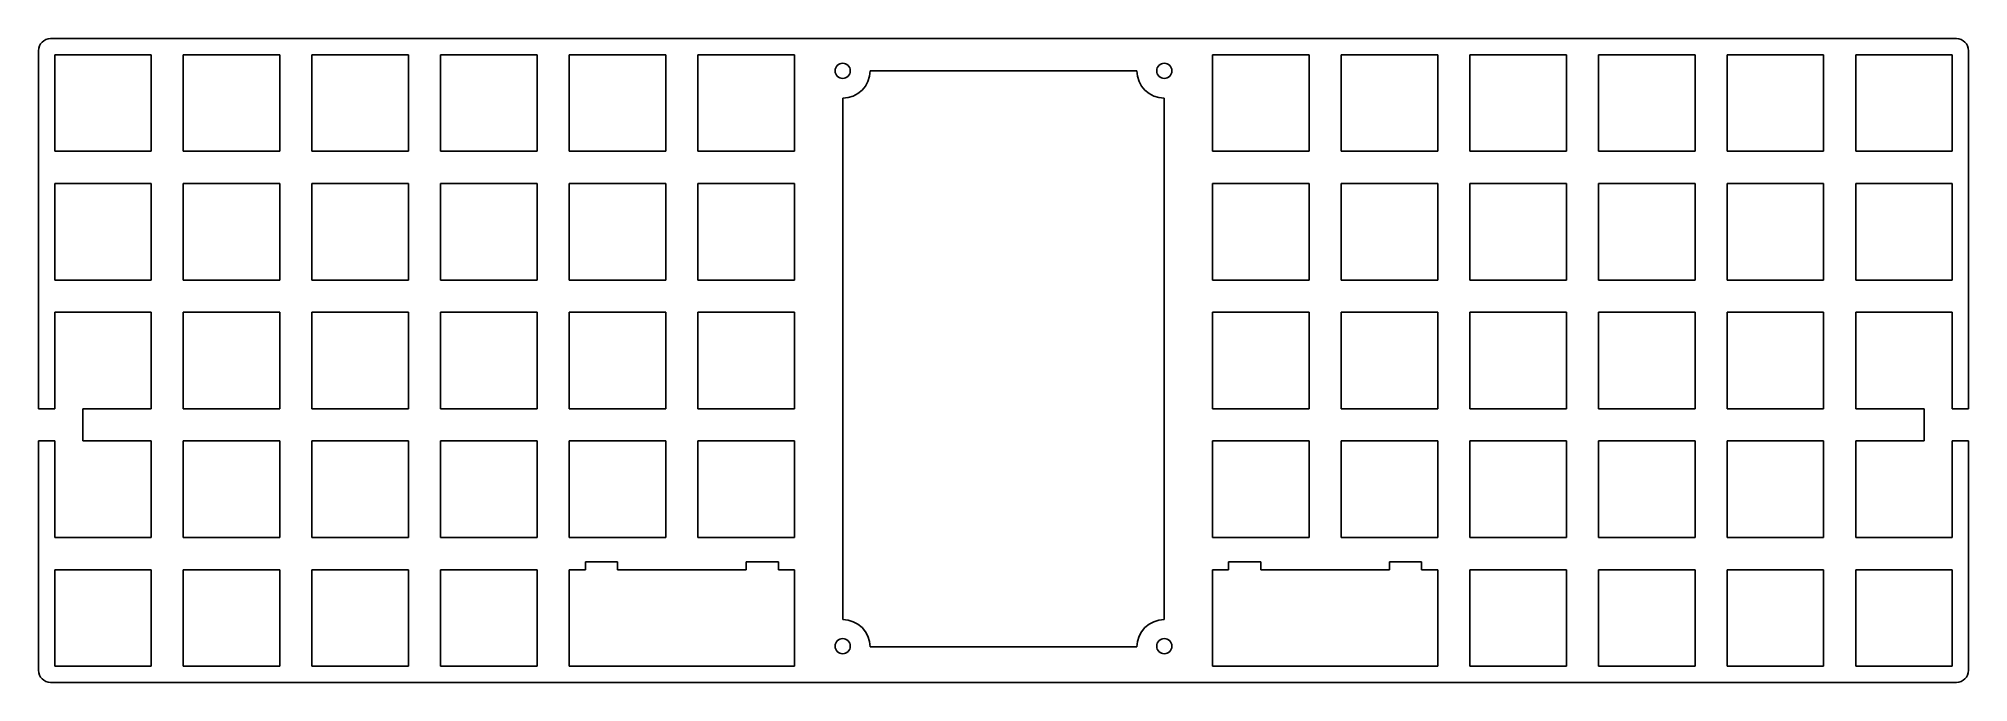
# Model space of a CAD drawing. Extents: x -11 to 275, y -135 to -40.
import ezdxf

# ---------------------------------------------------------------- set-up
doc = ezdxf.new("R2010")
doc.units = 0
doc.layers.add('BLACK', color=7, linetype='CONTINUOUS')

msp = doc.modelspace()

# ---------------------------------------------------------------- linework, layer by layer
at = {"layer": 'BLACK', "linetype": 'CONTINUOUS'}
for p, q in [((273.249, -39.7669), (-8.92987, -39.7669)), ((-10.7158, -41.5529), (-10.7158, -94.5357)), ((5.95312, -42.1481), (-8.33437, -42.1481)), ((-8.33437, -42.1481), (-8.33437, -56.4356)), ((5.95312, -56.4356), (5.95312, -42.1481)), ((25.0031, -42.1481), (10.7156, -42.1481)), ((10.7156, -42.1481), (10.7156, -56.4356)), ((25.0031, -56.4356), (25.0031, -42.1481)), ((44.0531, -42.1481), (29.7656, -42.1481)), ((29.7656, -42.1481), (29.7656, -56.4356)), ((44.0531, -56.4356), (44.0531, -42.1481)), ((48.8156, -56.4356), (48.8156, -42.1481)), ((48.8156, -42.1481), (63.1031, -42.1481)), ((63.1031, -42.1481), (63.1031, -56.4356)), ((67.8656, -56.4356), (67.8656, -42.1481)), ((67.8656, -42.1481), (82.1531, -42.1481)), ((82.1531, -42.1481), (82.1531, -56.4356)), ((101.203, -42.1481), (86.9156, -42.1481)), ((86.9156, -42.1481), (86.9156, -56.4356)), ((101.203, -56.4356), (101.203, -42.1481)), ((163.116, -56.4356), (163.116, -42.1481)), ((163.116, -42.1481), (177.403, -42.1481)), ((177.403, -42.1481), (177.403, -56.4356)), ((196.453, -42.1481), (182.166, -42.1481)), ((182.166, -42.1481), (182.166, -56.4356)), ((196.453, -56.4356), (196.453, -42.1481)), ((215.503, -42.1481), (201.216, -42.1481)), ((201.216, -42.1481), (201.216, -56.4356)), ((215.503, -56.4356), (215.503, -42.1481)), ((220.266, -56.4356), (220.266, -42.1481)), ((220.266, -42.1481), (234.553, -42.1481)), ((234.553, -42.1481), (234.553, -56.4356)), ((239.316, -56.4356), (239.316, -42.1481)), ((239.316, -42.1481), (253.603, -42.1481)), ((253.603, -42.1481), (253.603, -56.4356)), ((258.366, -56.4356), (258.366, -42.1481)), ((258.366, -42.1481), (272.653, -42.1481)), ((272.653, -42.1481), (272.653, -56.4356)), ((275.035, -41.5529), (275.035, -94.5357)), ((151.924, -44.5294), (112.395, -44.5294)), ((108.347, -125.73), (108.347, -48.5775)), ((155.972, -48.5775), (155.972, -125.73)), ((-8.33437, -56.4356), (5.95312, -56.4356)), ((10.7156, -56.4356), (25.0031, -56.4356)), ((29.7656, -56.4356), (44.0531, -56.4356)), ((63.1031, -56.4356), (48.8156, -56.4356)), ((82.1531, -56.4356), (67.8656, -56.4356)), ((86.9156, -56.4356), (101.203, -56.4356)), ((177.403, -56.4356), (163.116, -56.4356)), ((182.166, -56.4356), (196.453, -56.4356)), ((201.216, -56.4356), (215.503, -56.4356)), ((234.553, -56.4356), (220.266, -56.4356)), ((253.603, -56.4356), (239.316, -56.4356)), ((272.653, -56.4356), (258.366, -56.4356)), ((-8.33437, -61.1981), (-8.33437, -75.4856)), ((5.95312, -61.1981), (-8.33437, -61.1981)), ((5.95312, -75.4856), (5.95312, -61.1981)), ((25.0031, -61.1981), (10.7156, -61.1981)), ((10.7156, -61.1981), (10.7156, -75.4856)), ((25.0031, -75.4856), (25.0031, -61.1981)), ((44.0531, -61.1981), (29.7656, -61.1981)), ((29.7656, -61.1981), (29.7656, -75.4856)), ((44.0531, -75.4856), (44.0531, -61.1981)), ((48.8156, -61.1981), (63.1031, -61.1981)), ((48.8156, -75.4856), (48.8156, -61.1981)), ((63.1031, -61.1981), (63.1031, -75.4856)), ((67.8656, -61.1981), (82.1531, -61.1981)), ((67.8656, -75.4856), (67.8656, -61.1981)), ((82.1531, -61.1981), (82.1531, -75.4856)), ((101.203, -61.1981), (86.9156, -61.1981)), ((86.9156, -61.1981), (86.9156, -75.4856)), ((101.203, -75.4856), (101.203, -61.1981)), ((163.116, -61.1981), (177.403, -61.1981)), ((163.116, -75.4856), (163.116, -61.1981)), ((177.403, -61.1981), (177.403, -75.4856)), ((182.166, -61.1981), (182.166, -75.4856)), ((196.453, -61.1981), (182.166, -61.1981)), ((196.453, -75.4856), (196.453, -61.1981)), ((201.216, -61.1981), (201.216, -75.4856)), ((215.503, -61.1981), (201.216, -61.1981)), ((215.503, -75.4856), (215.503, -61.1981)), ((220.266, -75.4856), (220.266, -61.1981)), ((220.266, -61.1981), (234.553, -61.1981)), ((234.553, -61.1981), (234.553, -75.4856)), ((239.316, -61.1981), (253.603, -61.1981)), ((239.316, -75.4856), (239.316, -61.1981)), ((253.603, -61.1981), (253.603, -75.4856)), ((258.366, -75.4856), (258.366, -61.1981)), ((258.366, -61.1981), (272.653, -61.1981)), ((272.653, -61.1981), (272.653, -75.4856)), ((-8.33437, -75.4856), (5.95312, -75.4856)), ((10.7156, -75.4856), (25.0031, -75.4856)), ((29.7656, -75.4856), (44.0531, -75.4856)), ((63.1031, -75.4856), (48.8156, -75.4856)), ((82.1531, -75.4856), (67.8656, -75.4856)), ((86.9156, -75.4856), (101.203, -75.4856)), ((177.403, -75.4856), (163.116, -75.4856)), ((182.166, -75.4856), (196.453, -75.4856)), ((201.216, -75.4856), (215.503, -75.4856)), ((234.553, -75.4856), (220.266, -75.4856)), ((253.603, -75.4856), (239.316, -75.4856)), ((272.653, -75.4856), (258.366, -75.4856)), ((-8.33437, -80.2481), (-8.33437, -94.5356)), ((5.95312, -80.2481), (-8.33437, -80.2481)), ((5.95312, -94.5356), (5.95312, -80.2481)), ((10.7156, -80.2481), (10.7156, -94.5356)), ((25.0031, -80.2481), (10.7156, -80.2481)), ((25.0031, -94.5356), (25.0031, -80.2481)), ((29.7656, -80.2481), (29.7656, -94.5356)), ((44.0531, -80.2481), (29.7656, -80.2481)), ((44.0531, -94.5356), (44.0531, -80.2481)), ((48.8156, -94.5356), (48.8156, -80.2481)), ((48.8156, -80.2481), (63.1031, -80.2481)), ((63.1031, -80.2481), (63.1031, -94.5356)), ((67.8656, -80.2481), (82.1531, -80.2481)), ((67.8656, -94.5356), (67.8656, -80.2481)), ((82.1531, -80.2481), (82.1531, -94.5356)), ((86.9156, -80.2481), (86.9156, -94.5356)), ((101.203, -80.2481), (86.9156, -80.2481)), ((101.203, -94.5356), (101.203, -80.2481)), ((163.116, -94.5356), (163.116, -80.2481)), ((163.116, -80.2481), (177.403, -80.2481)), ((177.403, -80.2481), (177.403, -94.5356)), ((182.166, -80.2481), (182.166, -94.5356)), ((196.453, -80.2481), (182.166, -80.2481)), ((196.453, -94.5356), (196.453, -80.2481)), ((215.503, -80.2481), (201.216, -80.2481)), ((201.216, -80.2481), (201.216, -94.5356)), ((215.503, -94.5356), (215.503, -80.2481)), ((220.266, -94.5356), (220.266, -80.2481)), ((220.266, -80.2481), (234.553, -80.2481)), ((234.553, -80.2481), (234.553, -94.5356)), ((239.316, -80.2481), (253.603, -80.2481)), ((239.316, -94.5356), (239.316, -80.2481)), ((253.603, -80.2481), (253.603, -94.5356)), ((258.366, -94.5356), (258.366, -80.2481)), ((258.366, -80.2481), (272.653, -80.2481)), ((272.653, -80.2481), (272.653, -94.5356)), ((-8.33455, -94.5357), (-10.7158, -94.5357)), ((-4.16736, -94.5357), (-4.16736, -99.2981)), ((-4.16736, -94.5357), (5.95312, -94.5357)), ((10.7156, -94.5356), (25.0031, -94.5356)), ((29.7656, -94.5356), (44.0531, -94.5356)), ((63.1031, -94.5356), (48.8156, -94.5356)), ((82.1531, -94.5356), (67.8656, -94.5356)), ((86.9156, -94.5356), (101.203, -94.5356)), ((177.403, -94.5356), (163.116, -94.5356)), ((182.166, -94.5356), (196.453, -94.5356)), ((201.216, -94.5356), (215.503, -94.5356)), ((234.553, -94.5356), (220.266, -94.5356)), ((253.603, -94.5356), (239.316, -94.5356)), ((268.486, -94.5357), (258.366, -94.5357)), ((268.486, -94.5357), (268.486, -99.2981)), ((272.653, -94.5357), (275.035, -94.5357)), ((-8.33455, -99.2982), (-10.7158, -99.2982)), ((-10.7158, -99.2982), (-10.7158, -133.231)), ((-8.33437, -99.2981), (-8.33437, -113.586)), ((5.95312, -99.2981), (-4.16736, -99.2981)), ((5.95312, -113.586), (5.95312, -99.2981)), ((25.0031, -99.2981), (10.7156, -99.2981)), ((10.7156, -99.2981), (10.7156, -113.586)), ((25.0031, -113.586), (25.0031, -99.2981)), ((29.7656, -99.2981), (29.7656, -113.586)), ((44.0531, -99.2981), (29.7656, -99.2981)), ((44.0531, -113.586), (44.0531, -99.2981)), ((48.8156, -99.2981), (63.1031, -99.2981)), ((48.8156, -113.586), (48.8156, -99.2981)), ((63.1031, -99.2981), (63.1031, -113.586)), ((67.8656, -99.2981), (82.1531, -99.2981)), ((67.8656, -113.586), (67.8656, -99.2981)), ((82.1531, -99.2981), (82.1531, -113.586)), ((86.9156, -99.2981), (86.9156, -113.586)), ((101.203, -99.2981), (86.9156, -99.2981)), ((101.203, -113.586), (101.203, -99.2981)), ((163.116, -113.586), (163.116, -99.2981)), ((163.116, -99.2981), (177.403, -99.2981)), ((177.403, -99.2981), (177.403, -113.586)), ((182.166, -99.2981), (182.166, -113.586)), ((196.453, -99.2981), (182.166, -99.2981)), ((196.453, -113.586), (196.453, -99.2981)), ((215.503, -99.2981), (201.216, -99.2981)), ((201.216, -99.2981), (201.216, -113.586)), ((215.503, -113.586), (215.503, -99.2981)), ((220.266, -113.586), (220.266, -99.2981)), ((220.266, -99.2981), (234.553, -99.2981)), ((234.553, -99.2981), (234.553, -113.586)), ((239.316, -113.586), (239.316, -99.2981)), ((239.316, -99.2981), (253.603, -99.2981)), ((253.603, -99.2981), (253.603, -113.586)), ((258.366, -113.586), (258.366, -99.2981)), ((258.366, -99.2981), (268.486, -99.2981)), ((272.653, -99.2981), (272.653, -113.586)), ((272.653, -99.2982), (275.035, -99.2982)), ((275.035, -99.2982), (275.035, -133.231)), ((-8.33437, -113.586), (5.95312, -113.586)), ((10.7156, -113.586), (25.0031, -113.586)), ((29.7656, -113.586), (44.0531, -113.586)), ((63.1031, -113.586), (48.8156, -113.586)), ((82.1531, -113.586), (67.8656, -113.586)), ((86.9156, -113.586), (101.203, -113.586)), ((177.403, -113.586), (163.116, -113.586)), ((182.166, -113.586), (196.453, -113.586)), ((201.216, -113.586), (215.503, -113.586)), ((234.553, -113.586), (220.266, -113.586)), ((253.603, -113.586), (239.316, -113.586)), ((272.653, -113.586), (258.366, -113.586)), ((-8.33437, -118.348), (-8.33437, -132.636)), ((5.95312, -118.348), (-8.33437, -118.348)), ((5.95312, -132.636), (5.95312, -118.348)), ((10.7156, -118.348), (10.7156, -132.636)), ((25.0031, -118.348), (10.7156, -118.348)), ((25.0031, -132.636), (25.0031, -118.348)), ((29.7656, -118.348), (29.7656, -132.636)), ((44.0531, -118.348), (29.7656, -118.348)), ((44.0531, -132.636), (44.0531, -118.348)), ((48.8156, -132.636), (48.8156, -118.348)), ((48.8156, -118.348), (63.1031, -118.348)), ((63.1031, -118.348), (63.1031, -132.636)), ((70.2468, -118.348), (67.8655, -118.348)), ((67.8656, -132.636), (67.8656, -118.348)), ((70.2468, -118.348), (70.2468, -117.158)), ((70.2468, -117.158), (75.0093, -117.158)), ((75.0093, -117.158), (75.0093, -118.348)), ((94.0593, -118.348), (75.0093, -118.348)), ((94.0593, -118.348), (94.0593, -117.158)), ((94.0593, -117.158), (98.8218, -117.158)), ((98.8218, -117.158), (98.8218, -118.348)), ((101.203, -118.348), (98.8218, -118.348)), ((101.203, -132.636), (101.203, -118.348)), ((163.116, -132.636), (163.116, -118.348)), ((163.116, -118.348), (165.497, -118.348)), ((165.497, -117.158), (165.497, -118.348)), ((170.259, -117.158), (165.497, -117.158)), ((170.259, -118.348), (170.259, -117.158)), ((170.259, -118.348), (189.309, -118.348)), ((189.309, -117.158), (189.309, -118.348)), ((194.072, -117.158), (189.309, -117.158)), ((194.072, -118.348), (194.072, -117.158)), ((194.072, -118.348), (196.453, -118.348)), ((196.453, -132.636), (196.453, -118.348)), ((201.216, -118.348), (201.216, -132.636)), ((215.503, -118.348), (201.216, -118.348)), ((215.503, -132.636), (215.503, -118.348)), ((220.266, -118.348), (234.553, -118.348)), ((220.266, -132.636), (220.266, -118.348)), ((234.553, -118.348), (234.553, -132.636)), ((239.316, -118.348), (253.603, -118.348)), ((239.316, -132.636), (239.316, -118.348)), ((253.603, -118.348), (253.603, -132.636)), ((258.366, -132.636), (258.366, -118.348)), ((258.366, -118.348), (272.653, -118.348)), ((272.653, -118.348), (272.653, -132.636)), ((112.395, -129.778), (151.924, -129.778)), ((-8.33437, -132.636), (5.95312, -132.636)), ((10.7156, -132.636), (25.0031, -132.636)), ((29.7656, -132.636), (44.0531, -132.636)), ((63.1031, -132.636), (48.8156, -132.636)), ((67.8656, -132.636), (101.203, -132.636)), ((196.453, -132.636), (163.116, -132.636)), ((201.216, -132.636), (215.503, -132.636)), ((234.553, -132.636), (220.266, -132.636)), ((253.603, -132.636), (239.316, -132.636)), ((272.653, -132.636), (258.366, -132.636)), ((-8.92987, -135.017), (273.249, -135.017))]:
    msp.add_line(p, q, dxfattribs=at)
at = {"layer": 'BLACK'}
for centre in [(108.347, -44.53), (155.972, -44.53), (108.347, -129.66), (155.972, -129.66)]:
    msp.add_circle(centre, 1.12323, dxfattribs=at)
for centre, radius, start, end in [((-8.92987, -41.5529), 1.78594, 90, 180), ((273.249, -41.5529), 1.78594, 0, 90), ((108.347, -44.5294), 4.04812, -90, 0), ((155.972, -44.5294), 4.04812, 180, 270), ((108.347, -129.778), 4.04812, 0, 90), ((155.972, -129.778), 4.04812, 90, 180), ((-8.92987, -133.231), 1.78594, -180, -90), ((273.249, -133.231), 1.78594, -90, 0)]:
    msp.add_arc(centre, radius, start, end, dxfattribs=at)

doc.saveas('drawing.dxf')
